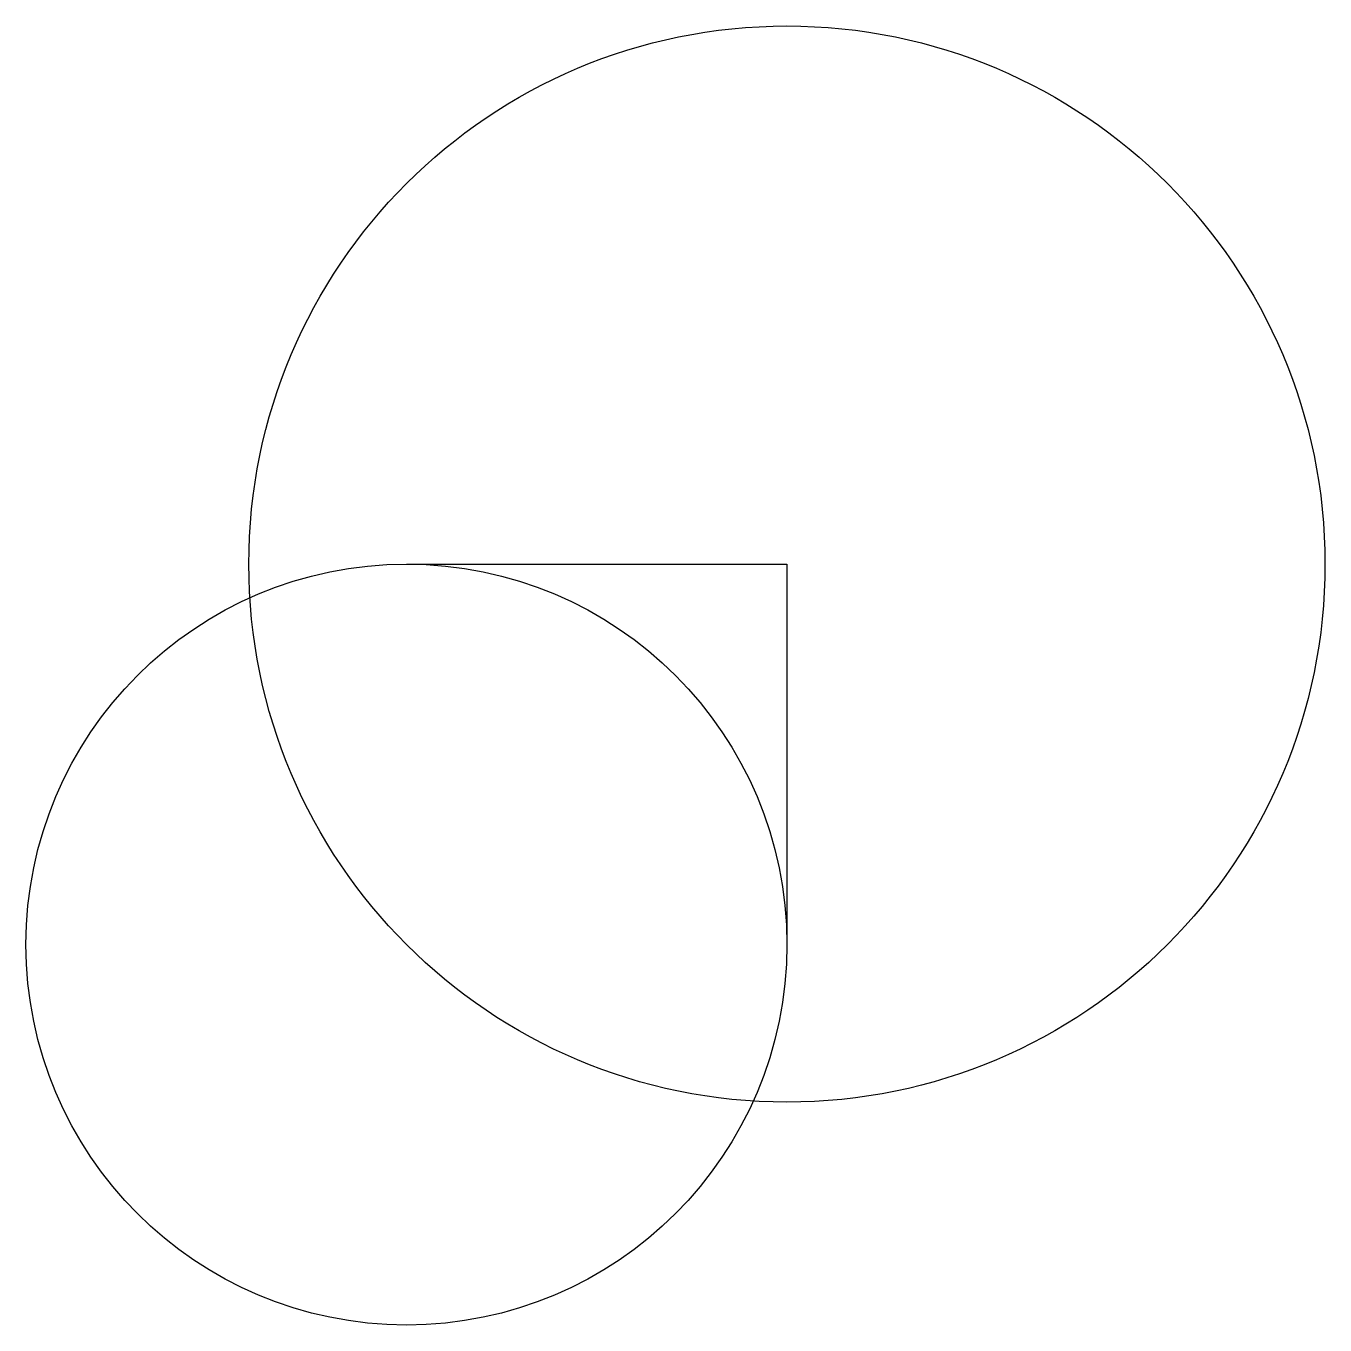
# Model space of a CAD drawing. Header units: inches. Extents: x 12.4 to 29.4, y 7.2 to 24.3.
import ezdxf

# ---------------------------------------------------------------- set-up
doc = ezdxf.new("R2010")
doc.units = ezdxf.units.IN
doc.header["$MEASUREMENT"] = 0

msp = doc.modelspace()

# ---------------------------------------------------------------- linework, layer by layer
for p, q in [((17.35, 17.204), (22.35, 17.204)), ((22.35, 17.204), (22.35, 12.204))]:
    msp.add_line(p, q)
for centre, radius in [((22.35, 17.204), 7.071), ((17.35, 12.204), 5)]:
    msp.add_circle(centre, radius)

doc.saveas('drawing.dxf')
